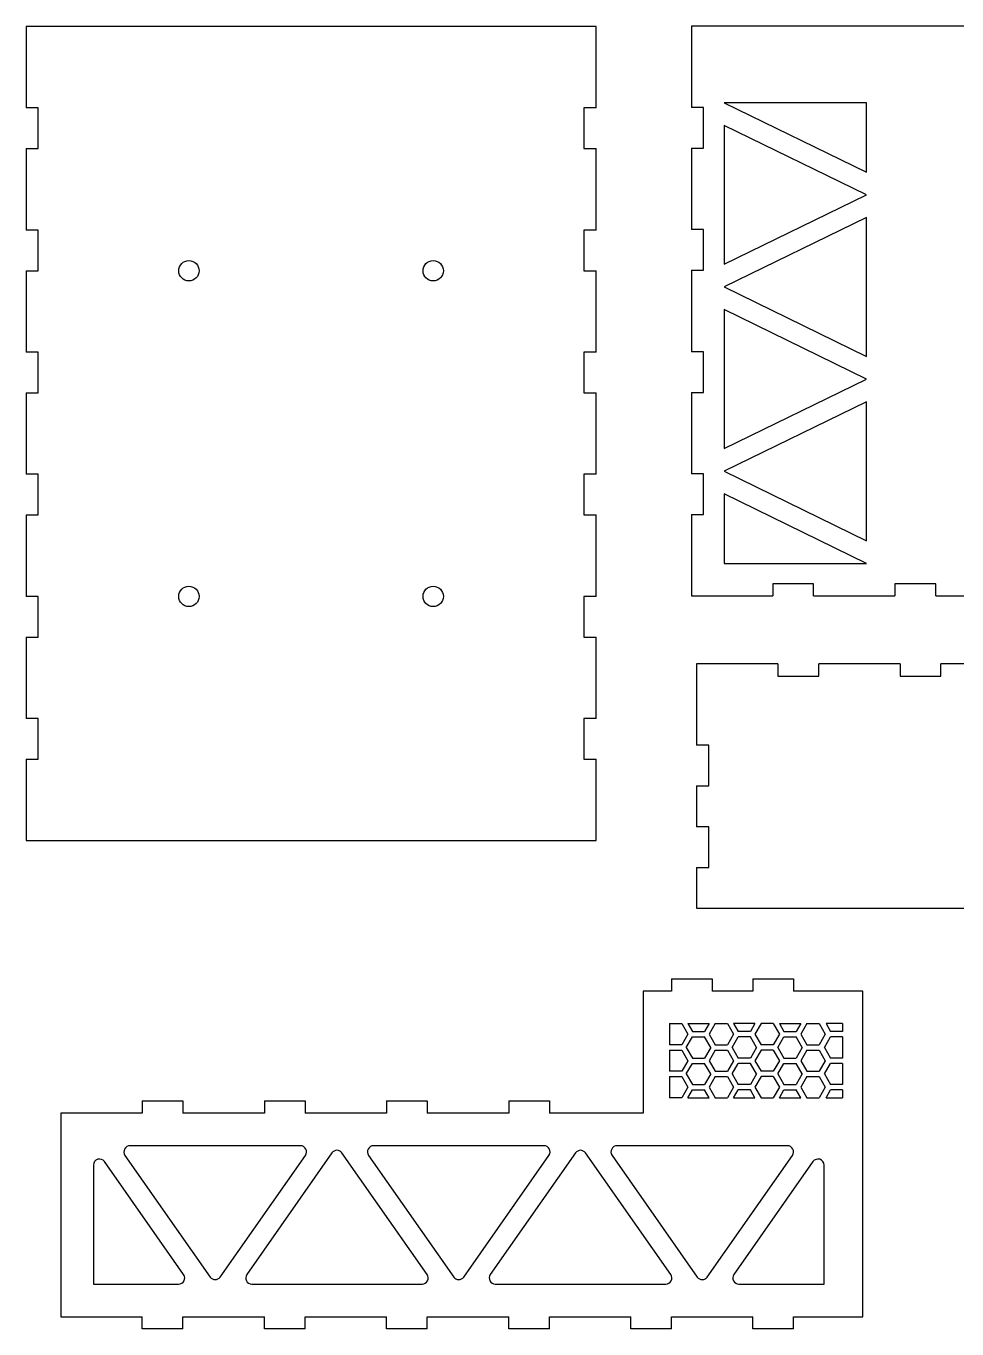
# Model space of a CAD drawing. Header units: millimetres. Extents: x 36 to 500, y 445 to 766.
# Drawn here: x 35.6 to 264.2, y 445.9 to 766 of the extents above; entities that cross this region are included whole.
import ezdxf

# ---------------------------------------------------------------- set-up
doc = ezdxf.new("R2010")
doc.units = ezdxf.units.MM

msp = doc.modelspace()

# ---------------------------------------------------------------- linework, layer by layer
at = {"color": 7, "linetype": 'Continuous', "lineweight": 25}
for p, q in [((35.55, 765.89), (35.55, 745.89)), ((175.55, 765.89), (35.55, 765.89)), ((175.55, 745.89), (175.55, 765.89)), ((338.98, 766), (198.98, 766)), ((198.98, 766), (198.98, 746)), ((38.55, 745.89), (35.55, 745.89)), ((38.55, 735.89), (38.55, 745.89)), ((175.55, 745.89), (172.55, 745.89)), ((172.55, 745.89), (172.55, 735.89)), ((201.98, 746), (198.98, 746)), ((201.98, 736), (201.98, 746)), ((241.98, 747.17), (206.98, 747.17)), ((206.98, 747.17), (241.98, 730.1)), ((241.98, 730.1), (241.98, 747.17)), ((241.98, 724.54), (206.98, 741.61)), ((206.98, 741.61), (206.98, 707.47)), ((35.55, 735.89), (38.55, 735.89)), ((35.55, 735.89), (35.55, 715.89)), ((172.55, 735.89), (175.55, 735.89)), ((175.55, 715.89), (175.55, 735.89)), ((198.98, 736), (201.98, 736)), ((198.98, 736), (198.98, 716)), ((206.98, 707.47), (241.98, 724.54)), ((241.98, 718.98), (206.98, 701.9)), ((241.98, 684.83), (241.98, 718.98)), ((38.55, 715.89), (35.55, 715.89)), ((38.55, 705.89), (38.55, 715.89)), ((175.55, 715.89), (172.55, 715.89)), ((172.55, 715.89), (172.55, 705.89)), ((201.98, 716), (198.98, 716)), ((201.98, 706), (201.98, 716)), ((35.55, 705.89), (38.55, 705.89)), ((35.55, 705.89), (35.55, 685.89)), ((172.55, 705.89), (175.55, 705.89)), ((175.55, 685.89), (175.55, 705.89)), ((198.98, 706), (201.98, 706)), ((198.98, 706), (198.98, 686)), ((206.98, 701.9), (241.98, 684.83)), ((241.98, 679.27), (206.98, 696.34)), ((206.98, 696.34), (206.98, 662.2)), ((38.55, 685.89), (35.55, 685.89)), ((38.55, 675.89), (38.55, 685.89)), ((175.55, 685.89), (172.55, 685.89)), ((172.55, 685.89), (172.55, 675.89)), ((201.98, 686), (198.98, 686)), ((201.98, 676), (201.98, 686)), ((206.98, 662.2), (241.98, 679.27)), ((35.55, 675.89), (38.55, 675.89)), ((35.55, 675.89), (35.55, 655.89)), ((172.55, 675.89), (175.55, 675.89)), ((175.55, 655.89), (175.55, 675.89)), ((198.98, 676), (201.98, 676)), ((198.98, 676), (198.98, 656)), ((241.98, 673.71), (206.98, 656.64)), ((241.98, 639.57), (241.98, 673.71)), ((206.98, 656.64), (241.98, 639.57)), ((38.55, 655.89), (35.55, 655.89)), ((38.55, 645.89), (38.55, 655.89)), ((175.55, 655.89), (172.55, 655.89)), ((172.55, 655.89), (172.55, 645.89)), ((201.98, 656), (198.98, 656)), ((201.98, 646), (201.98, 656)), ((206.98, 651.07), (206.98, 634)), ((241.98, 634), (206.98, 651.07)), ((35.55, 645.89), (38.55, 645.89)), ((35.55, 645.89), (35.55, 625.89)), ((172.55, 645.89), (175.55, 645.89)), ((175.55, 625.89), (175.55, 645.89)), ((198.98, 646), (201.98, 646)), ((198.98, 646), (198.98, 626)), ((206.98, 634), (241.98, 634)), ((228.98, 629), (218.98, 629)), ((218.98, 629), (218.98, 626)), ((228.98, 626), (228.98, 629)), ((258.98, 629), (248.98, 629)), ((248.98, 629), (248.98, 626)), ((258.98, 626), (258.98, 629)), ((38.55, 625.89), (35.55, 625.89)), ((38.55, 615.89), (38.55, 625.89)), ((175.55, 625.89), (172.55, 625.89)), ((172.55, 625.89), (172.55, 615.89)), ((198.98, 626), (218.98, 626)), ((228.98, 626), (248.98, 626)), ((258.98, 626), (278.98, 626)), ((35.55, 615.89), (38.55, 615.89)), ((35.55, 615.89), (35.55, 595.89)), ((172.55, 615.89), (175.55, 615.89)), ((175.55, 595.89), (175.55, 615.89)), ((200.24, 609.31), (200.24, 589.31)), ((220.24, 609.31), (200.24, 609.31)), ((220.24, 609.31), (220.24, 606.31)), ((230.24, 606.31), (230.24, 609.31)), ((250.24, 609.31), (230.24, 609.31)), ((250.24, 609.31), (250.24, 606.31)), ((260.24, 606.31), (260.24, 609.31)), ((280.24, 609.31), (260.24, 609.31)), ((220.24, 606.31), (230.24, 606.31)), ((250.24, 606.31), (260.24, 606.31)), ((38.55, 595.89), (35.55, 595.89)), ((38.55, 585.89), (38.55, 595.89)), ((175.55, 595.89), (172.55, 595.89)), ((172.55, 595.89), (172.55, 585.89)), ((203.24, 589.31), (200.24, 589.31)), ((203.24, 579.31), (203.24, 589.31)), ((35.55, 585.89), (38.55, 585.89)), ((35.55, 585.89), (35.55, 565.89)), ((172.55, 585.89), (175.55, 585.89)), ((175.55, 565.89), (175.55, 585.89)), ((200.24, 579.31), (203.24, 579.31)), ((200.24, 579.31), (200.24, 569.31)), ((203.24, 569.31), (200.24, 569.31)), ((203.24, 559.31), (203.24, 569.31)), ((35.55, 565.89), (175.55, 565.89)), ((200.24, 559.31), (203.24, 559.31)), ((200.24, 559.31), (200.24, 549.31)), ((200.24, 549.31), (340.24, 549.31)), ((194.09, 531.92), (194.09, 528.92)), ((194.09, 531.92), (204.09, 531.92)), ((204.09, 531.92), (204.09, 528.92)), ((214.09, 531.92), (214.09, 528.92)), ((214.09, 531.92), (224.09, 531.92)), ((224.09, 531.92), (224.09, 528.92)), ((187.09, 528.92), (187.09, 498.92)), ((194.09, 528.92), (187.09, 528.92)), ((214.09, 528.92), (204.09, 528.92)), ((241.09, 528.92), (224.09, 528.92)), ((241.09, 448.92), (241.09, 528.92)), ((193.59, 520.92), (196.59, 520.92)), ((193.59, 520.92), (193.59, 515.72)), ((196.59, 520.92), (198.09, 518.32)), ((198.09, 520.92), (203.34, 520.92)), ((198.09, 520.92), (199.22, 518.97)), ((199.22, 518.97), (202.22, 518.97)), ((203.34, 520.92), (202.22, 518.97)), ((204.84, 520.92), (203.34, 518.32)), ((204.84, 520.92), (207.84, 520.92)), ((207.84, 520.92), (209.34, 518.32)), ((209.34, 520.92), (210.46, 518.97)), ((214.59, 520.92), (209.34, 520.92)), ((213.46, 518.97), (210.46, 518.97)), ((214.59, 520.92), (213.46, 518.97)), ((216.09, 520.92), (214.59, 518.32)), ((219.09, 520.92), (216.09, 520.92)), ((219.09, 520.92), (220.59, 518.32)), ((220.59, 520.92), (225.83, 520.92)), ((220.59, 520.92), (221.71, 518.97)), ((221.71, 518.97), (224.71, 518.97)), ((225.83, 520.92), (224.71, 518.97)), ((227.33, 520.92), (225.83, 518.32)), ((227.33, 520.92), (230.33, 520.92)), ((230.33, 520.92), (231.83, 518.32)), ((232.05, 520.92), (233.17, 518.97)), ((236.09, 520.92), (232.05, 520.92)), ((236.09, 518.97), (233.17, 518.97)), ((236.09, 520.92), (236.09, 518.97)), ((196.59, 515.72), (193.59, 515.72)), ((198.09, 518.32), (196.59, 515.72)), ((197.72, 515.07), (199.22, 517.67)), ((199.22, 517.67), (202.22, 517.67)), ((203.72, 515.07), (202.22, 517.67)), ((203.34, 518.32), (204.84, 515.72)), ((204.84, 515.72), (207.84, 515.72)), ((209.34, 518.32), (207.84, 515.72)), ((208.96, 515.07), (210.46, 517.67)), ((213.46, 517.67), (210.46, 517.67)), ((214.96, 515.07), (213.46, 517.67)), ((214.59, 518.32), (216.09, 515.72)), ((219.09, 515.72), (216.09, 515.72)), ((220.59, 518.32), (219.09, 515.72)), ((220.21, 515.07), (221.71, 517.67)), ((221.71, 517.67), (224.71, 517.67)), ((226.21, 515.07), (224.71, 517.67)), ((225.83, 518.32), (227.33, 515.72)), ((227.33, 515.72), (230.33, 515.72)), ((231.83, 518.32), (230.33, 515.72)), ((231.67, 515.07), (233.17, 517.67)), ((236.09, 517.67), (233.17, 517.67)), ((236.09, 517.67), (236.09, 512.47)), ((193.59, 514.42), (196.59, 514.42)), ((193.59, 514.42), (193.59, 509.22)), ((196.59, 514.42), (198.09, 511.82)), ((197.72, 515.07), (199.22, 512.47)), ((199.22, 512.47), (202.22, 512.47)), ((203.72, 515.07), (202.22, 512.47)), ((204.84, 514.42), (203.34, 511.82)), ((204.84, 514.42), (207.84, 514.42)), ((207.84, 514.42), (209.34, 511.82)), ((208.96, 515.07), (210.46, 512.47)), ((213.46, 512.47), (210.46, 512.47)), ((214.96, 515.07), (213.46, 512.47)), ((216.09, 514.42), (214.59, 511.82)), ((219.09, 514.42), (216.09, 514.42)), ((219.09, 514.42), (220.59, 511.82)), ((220.21, 515.07), (221.71, 512.47)), ((221.71, 512.47), (224.71, 512.47)), ((226.21, 515.07), (224.71, 512.47)), ((227.33, 514.42), (225.83, 511.82)), ((227.33, 514.42), (230.33, 514.42)), ((230.33, 514.42), (231.83, 511.82)), ((231.67, 515.07), (233.17, 512.47)), ((236.09, 512.47), (233.17, 512.47)), ((196.59, 509.22), (193.59, 509.22)), ((198.09, 511.82), (196.59, 509.22)), ((197.72, 508.57), (199.22, 511.17)), ((199.22, 511.17), (202.22, 511.17)), ((203.72, 508.57), (202.22, 511.17)), ((203.34, 511.82), (204.84, 509.22)), ((204.84, 509.22), (207.84, 509.22)), ((209.34, 511.82), (207.84, 509.22)), ((208.96, 508.57), (210.46, 511.17)), ((213.46, 511.17), (210.46, 511.17)), ((214.96, 508.57), (213.46, 511.17)), ((214.59, 511.82), (216.09, 509.22)), ((219.09, 509.22), (216.09, 509.22)), ((220.59, 511.82), (219.09, 509.22)), ((220.21, 508.57), (221.71, 511.17)), ((221.71, 511.17), (224.71, 511.17)), ((226.21, 508.57), (224.71, 511.17)), ((225.83, 511.82), (227.33, 509.22)), ((227.33, 509.22), (230.33, 509.22)), ((231.83, 511.82), (230.33, 509.22)), ((231.67, 508.57), (233.17, 511.17)), ((236.09, 511.17), (233.17, 511.17)), ((236.09, 511.17), (236.09, 505.97)), ((193.59, 507.92), (196.59, 507.92)), ((193.59, 507.92), (193.59, 502.72)), ((196.59, 507.92), (198.09, 505.32)), ((197.72, 508.57), (199.22, 505.97)), ((199.22, 505.97), (202.22, 505.97)), ((203.72, 508.57), (202.22, 505.97)), ((204.84, 507.92), (203.34, 505.32)), ((204.84, 507.92), (207.84, 507.92)), ((207.84, 507.92), (209.34, 505.32)), ((208.96, 508.57), (210.46, 505.97)), ((213.46, 505.97), (210.46, 505.97)), ((214.96, 508.57), (213.46, 505.97)), ((216.09, 507.92), (214.59, 505.32)), ((219.09, 507.92), (216.09, 507.92)), ((219.09, 507.92), (220.59, 505.32)), ((220.21, 508.57), (221.71, 505.97)), ((221.71, 505.97), (224.71, 505.97)), ((226.21, 508.57), (224.71, 505.97)), ((227.33, 507.92), (225.83, 505.32)), ((227.33, 507.92), (230.33, 507.92)), ((230.33, 507.92), (231.83, 505.32)), ((231.67, 508.57), (233.17, 505.97)), ((236.09, 505.97), (233.17, 505.97)), ((196.59, 502.72), (193.59, 502.72)), ((198.09, 505.32), (196.59, 502.72)), ((198.09, 502.72), (199.22, 504.67)), ((198.09, 502.72), (203.34, 502.72)), ((199.22, 504.67), (202.22, 504.67)), ((203.34, 502.72), (202.22, 504.67)), ((203.34, 505.32), (204.84, 502.72)), ((204.84, 502.72), (207.84, 502.72)), ((209.34, 505.32), (207.84, 502.72)), ((209.34, 502.72), (210.46, 504.67)), ((209.34, 502.72), (214.59, 502.72)), ((213.46, 504.67), (210.46, 504.67)), ((214.59, 502.72), (213.46, 504.67)), ((214.59, 505.32), (216.09, 502.72)), ((216.09, 502.72), (219.09, 502.72)), ((220.59, 505.32), (219.09, 502.72)), ((220.59, 502.72), (221.71, 504.67)), ((220.59, 502.72), (225.84, 502.72)), ((221.71, 504.67), (224.71, 504.67)), ((225.84, 502.72), (224.71, 504.67)), ((225.83, 505.32), (227.33, 502.72)), ((227.33, 502.72), (230.33, 502.72)), ((231.83, 505.32), (230.33, 502.72)), ((232.05, 502.72), (233.17, 504.67)), ((232.05, 502.72), (236.09, 502.72)), ((236.09, 504.67), (233.17, 504.67)), ((236.09, 504.67), (236.09, 502.72)), ((64.09, 501.92), (64.09, 498.92)), ((64.09, 501.92), (74.09, 501.92)), ((74.09, 501.92), (74.09, 498.92)), ((94.09, 501.92), (94.09, 498.92)), ((94.09, 501.92), (104.09, 501.92)), ((104.09, 501.92), (104.09, 498.92)), ((124.09, 501.92), (124.09, 498.92)), ((124.09, 501.92), (134.09, 501.92)), ((134.09, 501.92), (134.09, 498.92)), ((154.09, 501.92), (154.09, 498.92)), ((154.09, 501.92), (164.09, 501.92)), ((164.09, 501.92), (164.09, 498.92)), ((64.09, 498.92), (44.09, 498.92)), ((44.09, 498.92), (44.09, 448.92)), ((94.09, 498.92), (74.09, 498.92)), ((124.09, 498.92), (104.09, 498.92)), ((154.09, 498.92), (134.09, 498.92)), ((187.09, 498.92), (164.09, 498.92)), ((102.93, 490.92), (61.08, 490.92)), ((162.75, 490.92), (120.9, 490.92)), ((222.57, 490.92), (180.72, 490.92)), ((74.24, 459.28), (54.82, 487.02)), ((59.85, 488.56), (80.77, 458.67)), ((83.23, 458.67), (104.16, 488.56)), ((110.68, 489.16), (89.76, 459.28)), ((134.07, 459.28), (113.14, 489.16)), ((119.67, 488.56), (140.59, 458.67)), ((143.05, 458.67), (163.98, 488.56)), ((170.51, 489.16), (149.58, 459.28)), ((193.89, 459.28), (172.96, 489.16)), ((179.49, 488.56), (200.42, 458.67)), ((202.87, 458.67), (223.8, 488.56)), ((228.83, 487.02), (209.4, 459.28)), ((52.09, 486.16), (52.09, 456.92)), ((231.56, 456.92), (231.56, 486.16)), ((52.09, 456.92), (73.02, 456.92)), ((90.99, 456.92), (132.84, 456.92)), ((150.81, 456.92), (192.66, 456.92)), ((210.63, 456.92), (231.56, 456.92)), ((44.09, 448.92), (64.09, 448.92)), ((64.09, 445.92), (64.09, 448.92)), ((74.09, 448.92), (94.09, 448.92)), ((74.09, 445.92), (74.09, 448.92)), ((94.09, 445.92), (94.09, 448.92)), ((104.09, 448.92), (124.09, 448.92)), ((104.09, 445.92), (104.09, 448.92)), ((124.09, 445.92), (124.09, 448.92)), ((134.09, 448.92), (154.09, 448.92)), ((134.09, 445.92), (134.09, 448.92)), ((154.09, 445.92), (154.09, 448.92)), ((164.09, 448.92), (184.09, 448.92)), ((164.09, 445.92), (164.09, 448.92)), ((184.09, 445.92), (184.09, 448.92)), ((194.09, 448.92), (214.09, 448.92)), ((194.09, 445.92), (194.09, 448.92)), ((214.09, 445.92), (214.09, 448.92)), ((224.09, 448.92), (241.09, 448.92)), ((224.09, 445.92), (224.09, 448.92)), ((74.09, 445.92), (64.09, 445.92)), ((104.09, 445.92), (94.09, 445.92)), ((134.09, 445.92), (124.09, 445.92)), ((164.09, 445.92), (154.09, 445.92)), ((194.09, 445.92), (184.09, 445.92)), ((224.09, 445.92), (214.09, 445.92))]:
    msp.add_line(p, q, dxfattribs=at)
for centre in [(75.55, 705.89), (135.55, 705.89), (75.55, 625.89), (135.55, 625.89)]:
    msp.add_circle(centre, 2.5, dxfattribs=at)
for centre, start, end in [((61.08, 489.42), 90, 215), ((102.93, 489.42), 325, 90), ((111.91, 488.3), 35, 145), ((120.9, 489.42), 90, 215), ((162.75, 489.42), 325, 90), ((171.73, 488.3), 35, 145), ((180.72, 489.42), 90, 215), ((222.57, 489.42), 325, 90), ((53.59, 486.16), 35, 180), ((230.06, 486.16), 0, 145), ((73.02, 458.42), 270, 35), ((82, 459.53), 215, 325), ((90.99, 458.42), 145, 270), ((132.84, 458.42), 270, 35), ((141.82, 459.53), 215, 325), ((150.81, 458.42), 145, 270), ((192.66, 458.42), 270, 35), ((201.64, 459.53), 215, 325), ((210.63, 458.42), 145, 270)]:
    msp.add_arc(centre, 1.5, start, end, dxfattribs=at)

doc.saveas('drawing.dxf')
